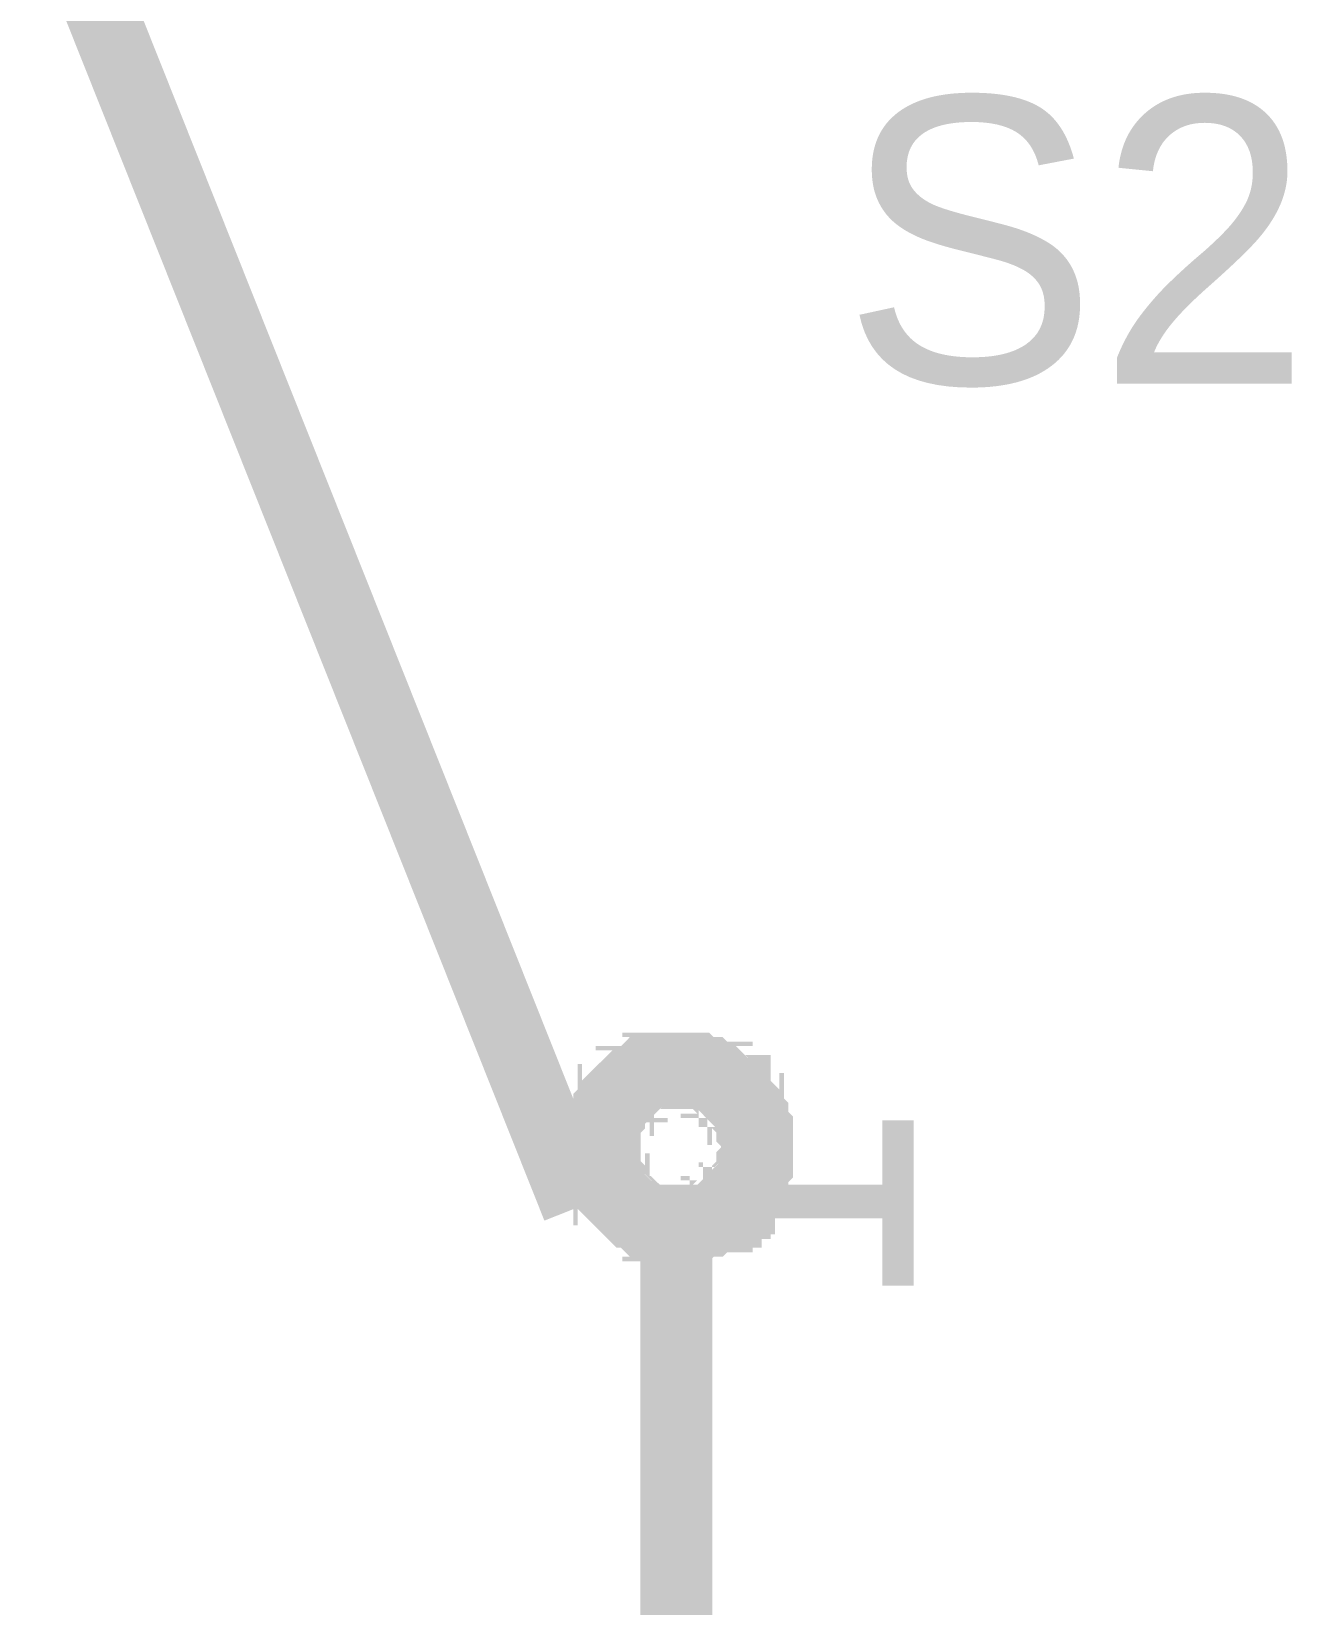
# Model space of a CAD drawing. Header units: inches. Extents: x 0 to 15, y 0 to 9.5.
# Drawn here: x 13.7923 to 13.9989, y 8.1247 to 8.3827 of the extents above; entities that cross this region are included whole.
import ezdxf

# ---------------------------------------------------------------- set-up
doc = ezdxf.new("R2010")
doc.units = ezdxf.units.IN
doc.header["$MEASUREMENT"] = 0
doc.layers.add('Sheet', color=255, linetype='Continuous')

msp = doc.modelspace()

# ---------------------------------------------------------------- linework, layer by layer
at = {"layer": 'Sheet'}
for points in [[(13.79821, 8.39989, 0.0118, 0.0118, 0), (13.8819, 8.18986, 0.0118, 0.0118, 0)], [(13.88557, 8.1994, 0.0118, 0.0118, 0), (13.88557, 8.20014, 0.0118, 0.0118, 0), (13.88557, 8.20087, 0.0118, 0.0118, 0), (13.88557, 8.20161, 0.0118, 0.0118, 0), (13.88557, 8.20234, 0.0118, 0.0118, 0), (13.88557, 8.20308, 0.0118, 0.0118, 0), (13.88631, 8.20308, 0.0118, 0.0118, 0), (13.88631, 8.20381, 0.0118, 0.0118, 0), (13.88631, 8.20455, 0.0118, 0.0118, 0), (13.88704, 8.20528, 0.0118, 0.0118, 0), (13.88704, 8.20601, 0.0118, 0.0118, 0), (13.88704, 8.20601, 0.0118, 0.0118, 0), (13.88777, 8.20675, 0.0118, 0.0118, 0), (13.88777, 8.20748, 0.0118, 0.0118, 0), (13.88851, 8.20748, 0.0118, 0.0118, 0), (13.88851, 8.20822, 0.0118, 0.0118, 0), (13.88924, 8.20895, 0.0118, 0.0118, 0), (13.88924, 8.20895, 0.0118, 0.0118, 0), (13.88998, 8.20969, 0.0118, 0.0118, 0), (13.89071, 8.20969, 0.0118, 0.0118, 0), (13.89071, 8.21042, 0.0118, 0.0118, 0), (13.89144, 8.21042, 0.0118, 0.0118, 0), (13.89218, 8.21115, 0.0118, 0.0118, 0), (13.89218, 8.21115, 0.0118, 0.0118, 0), (13.89291, 8.21189, 0.0118, 0.0118, 0), (13.89365, 8.21189, 0.0118, 0.0118, 0), (13.89438, 8.21189, 0.0118, 0.0118, 0), (13.89512, 8.21189, 0.0118, 0.0118, 0), (13.89512, 8.21262, 0.0118, 0.0118, 0), (13.89585, 8.21262, 0.0118, 0.0118, 0), (13.89658, 8.21262, 0.0118, 0.0118, 0), (13.89732, 8.21262, 0.0118, 0.0118, 0), (13.89805, 8.21262, 0.0118, 0.0118, 0)], [(13.89805, 8.21262, 0.0118, 0.0118, 0), (13.89732, 8.21262, 0.0118, 0.0118, 0), (13.89658, 8.21262, 0.0118, 0.0118, 0), (13.89585, 8.21262, 0.0118, 0.0118, 0), (13.89512, 8.21262, 0.0118, 0.0118, 0), (13.89512, 8.21189, 0.0118, 0.0118, 0), (13.89438, 8.21189, 0.0118, 0.0118, 0), (13.89365, 8.21189, 0.0118, 0.0118, 0), (13.89291, 8.21189, 0.0118, 0.0118, 0), (13.89218, 8.21115, 0.0118, 0.0118, 0), (13.89218, 8.21115, 0.0118, 0.0118, 0), (13.89144, 8.21042, 0.0118, 0.0118, 0), (13.89071, 8.21042, 0.0118, 0.0118, 0), (13.89071, 8.20969, 0.0118, 0.0118, 0), (13.88998, 8.20969, 0.0118, 0.0118, 0), (13.88924, 8.20895, 0.0118, 0.0118, 0), (13.88924, 8.20895, 0.0118, 0.0118, 0), (13.88851, 8.20822, 0.0118, 0.0118, 0), (13.88851, 8.20748, 0.0118, 0.0118, 0), (13.88777, 8.20748, 0.0118, 0.0118, 0), (13.88777, 8.20675, 0.0118, 0.0118, 0), (13.88704, 8.20601, 0.0118, 0.0118, 0), (13.88704, 8.20601, 0.0118, 0.0118, 0), (13.88704, 8.20528, 0.0118, 0.0118, 0), (13.88631, 8.20455, 0.0118, 0.0118, 0), (13.88631, 8.20381, 0.0118, 0.0118, 0), (13.88631, 8.20308, 0.0118, 0.0118, 0), (13.88557, 8.20308, 0.0118, 0.0118, 0), (13.88557, 8.20234, 0.0118, 0.0118, 0), (13.88557, 8.20161, 0.0118, 0.0118, 0), (13.88557, 8.20087, 0.0118, 0.0118, 0), (13.88557, 8.20014, 0.0118, 0.0118, 0), (13.88557, 8.1994, 0.0118, 0.0118, 0)], [(13.89805, 8.21262, 0.0118, 0.0118, 0), (13.89805, 8.21262, 0.0118, 0.0118, 0)], [(13.89805, 8.21262, 0.0118, 0.0118, 0), (13.89879, 8.21262, 0.0118, 0.0118, 0), (13.89952, 8.21262, 0.0118, 0.0118, 0), (13.90025, 8.21262, 0.0118, 0.0118, 0), (13.90099, 8.21262, 0.0118, 0.0118, 0), (13.90172, 8.21189, 0.0118, 0.0118, 0), (13.90172, 8.21189, 0.0118, 0.0118, 0), (13.90246, 8.21189, 0.0118, 0.0118, 0), (13.90319, 8.21189, 0.0118, 0.0118, 0), (13.90393, 8.21115, 0.0118, 0.0118, 0), (13.90466, 8.21115, 0.0118, 0.0118, 0), (13.90466, 8.21042, 0.0118, 0.0118, 0), (13.90539, 8.21042, 0.0118, 0.0118, 0), (13.90613, 8.20969, 0.0118, 0.0118, 0), (13.90613, 8.20969, 0.0118, 0.0118, 0), (13.90686, 8.20895, 0.0118, 0.0118, 0), (13.9076, 8.20895, 0.0118, 0.0118, 0), (13.9076, 8.20822, 0.0118, 0.0118, 0), (13.90833, 8.20748, 0.0118, 0.0118, 0), (13.90833, 8.20748, 0.0118, 0.0118, 0), (13.90906, 8.20675, 0.0118, 0.0118, 0), (13.90906, 8.20601, 0.0118, 0.0118, 0), (13.9098, 8.20601, 0.0118, 0.0118, 0), (13.9098, 8.20528, 0.0118, 0.0118, 0), (13.91053, 8.20455, 0.0118, 0.0118, 0), (13.91053, 8.20381, 0.0118, 0.0118, 0), (13.91053, 8.20308, 0.0118, 0.0118, 0), (13.91053, 8.20308, 0.0118, 0.0118, 0), (13.91127, 8.20234, 0.0118, 0.0118, 0), (13.91127, 8.20161, 0.0118, 0.0118, 0), (13.91127, 8.20087, 0.0118, 0.0118, 0), (13.91127, 8.20014, 0.0118, 0.0118, 0), (13.91127, 8.1994, 0.0118, 0.0118, 0)], [(13.91127, 8.1994, 0.0118, 0.0118, 0), (13.91127, 8.20014, 0.0118, 0.0118, 0), (13.91127, 8.20087, 0.0118, 0.0118, 0), (13.91127, 8.20161, 0.0118, 0.0118, 0), (13.91127, 8.20234, 0.0118, 0.0118, 0), (13.91053, 8.20308, 0.0118, 0.0118, 0), (13.91053, 8.20308, 0.0118, 0.0118, 0), (13.91053, 8.20381, 0.0118, 0.0118, 0), (13.91053, 8.20455, 0.0118, 0.0118, 0), (13.9098, 8.20528, 0.0118, 0.0118, 0), (13.9098, 8.20601, 0.0118, 0.0118, 0), (13.90906, 8.20601, 0.0118, 0.0118, 0), (13.90906, 8.20675, 0.0118, 0.0118, 0), (13.90833, 8.20748, 0.0118, 0.0118, 0), (13.90833, 8.20748, 0.0118, 0.0118, 0), (13.9076, 8.20822, 0.0118, 0.0118, 0), (13.9076, 8.20895, 0.0118, 0.0118, 0), (13.90686, 8.20895, 0.0118, 0.0118, 0), (13.90613, 8.20969, 0.0118, 0.0118, 0), (13.90613, 8.20969, 0.0118, 0.0118, 0), (13.90539, 8.21042, 0.0118, 0.0118, 0), (13.90466, 8.21042, 0.0118, 0.0118, 0), (13.90466, 8.21115, 0.0118, 0.0118, 0), (13.90393, 8.21115, 0.0118, 0.0118, 0), (13.90319, 8.21189, 0.0118, 0.0118, 0), (13.90246, 8.21189, 0.0118, 0.0118, 0), (13.90172, 8.21189, 0.0118, 0.0118, 0), (13.90172, 8.21189, 0.0118, 0.0118, 0), (13.90099, 8.21262, 0.0118, 0.0118, 0), (13.90025, 8.21262, 0.0118, 0.0118, 0), (13.89952, 8.21262, 0.0118, 0.0118, 0), (13.89879, 8.21262, 0.0118, 0.0118, 0), (13.89805, 8.21262, 0.0118, 0.0118, 0)], [(13.89805, 8.18692, 0.0118, 0.0118, 0), (13.89732, 8.18692, 0.0118, 0.0118, 0), (13.89658, 8.18692, 0.0118, 0.0118, 0), (13.89585, 8.18692, 0.0118, 0.0118, 0), (13.89512, 8.18692, 0.0118, 0.0118, 0), (13.89512, 8.18765, 0.0118, 0.0118, 0), (13.89438, 8.18765, 0.0118, 0.0118, 0), (13.89365, 8.18765, 0.0118, 0.0118, 0), (13.89291, 8.18765, 0.0118, 0.0118, 0), (13.89218, 8.18839, 0.0118, 0.0118, 0), (13.89218, 8.18839, 0.0118, 0.0118, 0), (13.89144, 8.18912, 0.0118, 0.0118, 0), (13.89071, 8.18912, 0.0118, 0.0118, 0), (13.89071, 8.18912, 0.0118, 0.0118, 0), (13.88998, 8.18986, 0.0118, 0.0118, 0), (13.88924, 8.19059, 0.0118, 0.0118, 0), (13.88924, 8.19059, 0.0118, 0.0118, 0), (13.88851, 8.19133, 0.0118, 0.0118, 0), (13.88851, 8.19133, 0.0118, 0.0118, 0), (13.88777, 8.19206, 0.0118, 0.0118, 0), (13.88777, 8.1928, 0.0118, 0.0118, 0), (13.88704, 8.1928, 0.0118, 0.0118, 0), (13.88704, 8.19353, 0.0118, 0.0118, 0), (13.88704, 8.19426, 0.0118, 0.0118, 0), (13.88631, 8.195, 0.0118, 0.0118, 0), (13.88631, 8.195, 0.0118, 0.0118, 0), (13.88631, 8.19573, 0.0118, 0.0118, 0), (13.88557, 8.19647, 0.0118, 0.0118, 0), (13.88557, 8.1972, 0.0118, 0.0118, 0), (13.88557, 8.19794, 0.0118, 0.0118, 0), (13.88557, 8.19794, 0.0118, 0.0118, 0), (13.88557, 8.19867, 0.0118, 0.0118, 0), (13.88557, 8.1994, 0.0118, 0.0118, 0)], [(13.88557, 8.1994, 0.0118, 0.0118, 0), (13.88557, 8.1994, 0.0118, 0.0118, 0)], [(13.88557, 8.1994, 0.0118, 0.0118, 0), (13.88557, 8.19867, 0.0118, 0.0118, 0), (13.88557, 8.19794, 0.0118, 0.0118, 0), (13.88557, 8.19794, 0.0118, 0.0118, 0), (13.88557, 8.1972, 0.0118, 0.0118, 0), (13.88557, 8.19647, 0.0118, 0.0118, 0), (13.88631, 8.19573, 0.0118, 0.0118, 0), (13.88631, 8.195, 0.0118, 0.0118, 0), (13.88631, 8.195, 0.0118, 0.0118, 0), (13.88704, 8.19426, 0.0118, 0.0118, 0), (13.88704, 8.19353, 0.0118, 0.0118, 0), (13.88704, 8.1928, 0.0118, 0.0118, 0), (13.88777, 8.1928, 0.0118, 0.0118, 0), (13.88777, 8.19206, 0.0118, 0.0118, 0), (13.88851, 8.19133, 0.0118, 0.0118, 0), (13.88851, 8.19133, 0.0118, 0.0118, 0), (13.88924, 8.19059, 0.0118, 0.0118, 0), (13.88924, 8.19059, 0.0118, 0.0118, 0), (13.88998, 8.18986, 0.0118, 0.0118, 0), (13.89071, 8.18912, 0.0118, 0.0118, 0), (13.89071, 8.18912, 0.0118, 0.0118, 0), (13.89144, 8.18912, 0.0118, 0.0118, 0), (13.89218, 8.18839, 0.0118, 0.0118, 0), (13.89218, 8.18839, 0.0118, 0.0118, 0), (13.89291, 8.18765, 0.0118, 0.0118, 0), (13.89365, 8.18765, 0.0118, 0.0118, 0), (13.89438, 8.18765, 0.0118, 0.0118, 0), (13.89512, 8.18765, 0.0118, 0.0118, 0), (13.89512, 8.18692, 0.0118, 0.0118, 0), (13.89585, 8.18692, 0.0118, 0.0118, 0), (13.89658, 8.18692, 0.0118, 0.0118, 0), (13.89732, 8.18692, 0.0118, 0.0118, 0), (13.89805, 8.18692, 0.0118, 0.0118, 0)], [(13.91127, 8.1994, 0.0118, 0.0118, 0), (13.91127, 8.19867, 0.0118, 0.0118, 0), (13.91127, 8.19794, 0.0118, 0.0118, 0), (13.91127, 8.19794, 0.0118, 0.0118, 0), (13.91127, 8.1972, 0.0118, 0.0118, 0), (13.91053, 8.19647, 0.0118, 0.0118, 0), (13.91053, 8.19573, 0.0118, 0.0118, 0), (13.91053, 8.195, 0.0118, 0.0118, 0), (13.91053, 8.195, 0.0118, 0.0118, 0), (13.9098, 8.19426, 0.0118, 0.0118, 0), (13.9098, 8.19353, 0.0118, 0.0118, 0), (13.90906, 8.1928, 0.0118, 0.0118, 0), (13.90906, 8.1928, 0.0118, 0.0118, 0), (13.90833, 8.19206, 0.0118, 0.0118, 0), (13.90833, 8.19133, 0.0118, 0.0118, 0), (13.9076, 8.19133, 0.0118, 0.0118, 0), (13.9076, 8.19059, 0.0118, 0.0118, 0), (13.90686, 8.19059, 0.0118, 0.0118, 0), (13.90613, 8.18986, 0.0118, 0.0118, 0), (13.90613, 8.18912, 0.0118, 0.0118, 0), (13.90539, 8.18912, 0.0118, 0.0118, 0), (13.90466, 8.18912, 0.0118, 0.0118, 0), (13.90466, 8.18839, 0.0118, 0.0118, 0), (13.90393, 8.18839, 0.0118, 0.0118, 0), (13.90319, 8.18765, 0.0118, 0.0118, 0), (13.90246, 8.18765, 0.0118, 0.0118, 0), (13.90172, 8.18765, 0.0118, 0.0118, 0), (13.90172, 8.18765, 0.0118, 0.0118, 0), (13.90099, 8.18692, 0.0118, 0.0118, 0), (13.90025, 8.18692, 0.0118, 0.0118, 0), (13.89952, 8.18692, 0.0118, 0.0118, 0), (13.89879, 8.18692, 0.0118, 0.0118, 0), (13.89805, 8.18692, 0.0118, 0.0118, 0)], [(13.89805, 8.18692, 0.0118, 0.0118, 0), (13.89879, 8.18692, 0.0118, 0.0118, 0), (13.89952, 8.18692, 0.0118, 0.0118, 0), (13.90025, 8.18692, 0.0118, 0.0118, 0), (13.90099, 8.18692, 0.0118, 0.0118, 0), (13.90172, 8.18765, 0.0118, 0.0118, 0), (13.90172, 8.18765, 0.0118, 0.0118, 0), (13.90246, 8.18765, 0.0118, 0.0118, 0), (13.90319, 8.18765, 0.0118, 0.0118, 0), (13.90393, 8.18839, 0.0118, 0.0118, 0), (13.90466, 8.18839, 0.0118, 0.0118, 0), (13.90466, 8.18912, 0.0118, 0.0118, 0), (13.90539, 8.18912, 0.0118, 0.0118, 0), (13.90613, 8.18912, 0.0118, 0.0118, 0), (13.90613, 8.18986, 0.0118, 0.0118, 0), (13.90686, 8.19059, 0.0118, 0.0118, 0), (13.9076, 8.19059, 0.0118, 0.0118, 0), (13.9076, 8.19133, 0.0118, 0.0118, 0), (13.90833, 8.19133, 0.0118, 0.0118, 0), (13.90833, 8.19206, 0.0118, 0.0118, 0), (13.90906, 8.1928, 0.0118, 0.0118, 0), (13.90906, 8.1928, 0.0118, 0.0118, 0), (13.9098, 8.19353, 0.0118, 0.0118, 0), (13.9098, 8.19426, 0.0118, 0.0118, 0), (13.91053, 8.195, 0.0118, 0.0118, 0), (13.91053, 8.195, 0.0118, 0.0118, 0), (13.91053, 8.19573, 0.0118, 0.0118, 0), (13.91053, 8.19647, 0.0118, 0.0118, 0), (13.91127, 8.1972, 0.0118, 0.0118, 0), (13.91127, 8.19794, 0.0118, 0.0118, 0), (13.91127, 8.19794, 0.0118, 0.0118, 0), (13.91127, 8.19867, 0.0118, 0.0118, 0), (13.91127, 8.1994, 0.0118, 0.0118, 0)], [(13.91127, 8.1994, 0.0118, 0.0118, 0), (13.91127, 8.1994, 0.0118, 0.0118, 0), (13.91127, 8.1994, 0.0118, 0.0118, 0), (13.91127, 8.1994, 0.0118, 0.0118, 0), (13.91127, 8.1994, 0.0118, 0.0118, 0), (13.91127, 8.1994, 0.0118, 0.0118, 0), (13.91127, 8.1994, 0.0118, 0.0118, 0), (13.91127, 8.1994, 0.0118, 0.0118, 0), (13.91127, 8.1994, 0.0118, 0.0118, 0), (13.91127, 8.1994, 0.0118, 0.0118, 0), (13.91127, 8.1994, 0.0118, 0.0118, 0), (13.91127, 8.1994, 0.0118, 0.0118, 0), (13.91127, 8.1994, 0.0118, 0.0118, 0), (13.91127, 8.1994, 0.0118, 0.0118, 0), (13.91127, 8.1994, 0.0118, 0.0118, 0), (13.91127, 8.1994, 0.0118, 0.0118, 0), (13.91127, 8.1994, 0.0118, 0.0118, 0), (13.91127, 8.1994, 0.0118, 0.0118, 0), (13.91127, 8.1994, 0.0118, 0.0118, 0), (13.91127, 8.1994, 0.0118, 0.0118, 0), (13.91127, 8.1994, 0.0118, 0.0118, 0), (13.91127, 8.1994, 0.0118, 0.0118, 0), (13.91127, 8.1994, 0.0118, 0.0118, 0), (13.91127, 8.1994, 0.0118, 0.0118, 0), (13.91127, 8.1994, 0.0118, 0.0118, 0), (13.91127, 8.1994, 0.0118, 0.0118, 0), (13.91127, 8.1994, 0.0118, 0.0118, 0), (13.91127, 8.1994, 0.0118, 0.0118, 0), (13.91127, 8.1994, 0.0118, 0.0118, 0), (13.91127, 8.1994, 0.0118, 0.0118, 0), (13.91127, 8.1994, 0.0118, 0.0118, 0), (13.91127, 8.1994, 0.0118, 0.0118, 0), (13.91127, 8.1994, 0.0118, 0.0118, 0)], [(13.91127, 8.1994, 0.0118, 0.0118, 0), (13.91127, 8.1994, 0.0118, 0.0118, 0)], [(13.89805, 8.18692, 0.0118, 0.0118, 0), (13.89805, 8.18692, 0.0118, 0.0118, 0)], [(13.89805, 8.09953, 0.0118, 0.0118, 0), (13.89805, 8.18472, 0.0118, 0.0118, 0)]]:
    msp.add_lwpolyline(points, format="xyseb", dxfattribs=at)

# ---------------------------------------------------------------- texts
msp.add_text('S2', height=0.047001, dxfattribs=at).set_placement((13.92522, 8.32498))
msp.add_text('1', height=0.047, rotation=90, dxfattribs=at).set_placement((13.93696, 8.17223))

doc.saveas('drawing.dxf')
